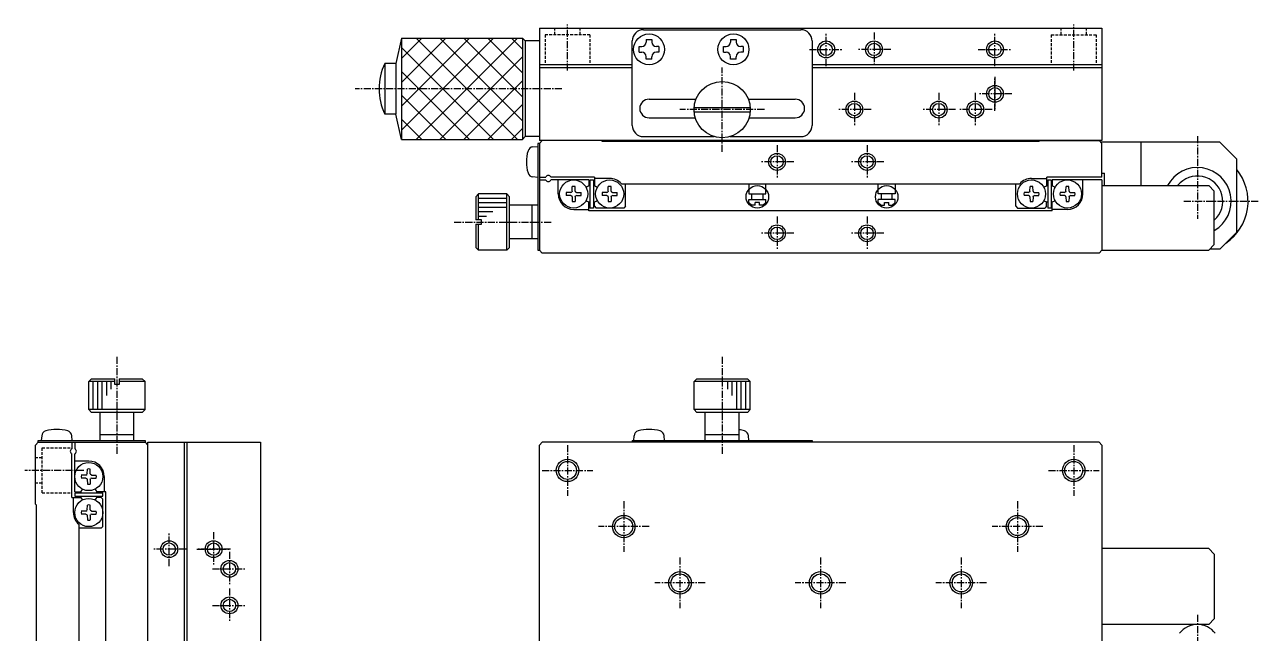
# Model space of a CAD drawing. Extents: x 794 to 1317, y -739 to -479.
# Drawn here: x 821.1 to 1040.6, y -586.8 to -478.6 of the extents above; entities that cross this region are included whole.
import ezdxf

# ---------------------------------------------------------------- set-up
doc = ezdxf.new("R2010")
doc.units = 0
doc.linetypes.add('CENTER', pattern=[2, 1.25, -0.25, 0.25, -0.25])
doc.linetypes.add('DASHED', pattern=[0.75, 0.5, -0.25])
doc.layers.get('0').update_dxf_attribs({"linetype": 'CONTINUOUS'})
doc.layers.add('CENTER', color=1, linetype='CENTER')

msp = doc.modelspace()

# ---------------------------------------------------------------- linework, layer by layer
at = {"color": 7, "linetype": 'CONTINUOUS'}
for p, q in [((912.58, -479.22), (1012.58, -479.22)), ((912.58, -479.22), (912.58, -499.22)), ((931.08, -479.52), (959.08, -479.52)), ((1012.58, -479.22), (1012.58, -499.22)), ((888.08, -481.02), (887.08, -485.52)), ((888.08, -481.02), (909.58, -481.02)), ((910.08, -481.52), (909.58, -481.02)), ((910.08, -481.52), (910.08, -498.52)), ((912.58, -481.52), (910.08, -481.52)), ((929.08, -496.52), (929.08, -481.52)), ((930.33, -483.52), (930.33, -482.52)), ((930.33, -482.52), (930.78, -482.52)), ((931.58, -481.27), (932.58, -481.27)), ((931.58, -481.27), (931.58, -481.72)), ((932.58, -481.27), (932.58, -481.72)), ((933.83, -482.52), (933.38, -482.52)), ((933.83, -482.52), (933.83, -483.52)), ((945.33, -483.52), (945.33, -482.52)), ((945.33, -482.52), (945.78, -482.52)), ((946.58, -481.27), (947.58, -481.27)), ((946.58, -481.27), (946.58, -481.72)), ((947.58, -481.27), (947.58, -481.72)), ((948.83, -482.52), (948.38, -482.52)), ((948.83, -482.52), (948.83, -483.52)), ((961.08, -481.52), (961.08, -496.52)), ((930.33, -483.52), (930.78, -483.52)), ((931.58, -484.77), (931.58, -484.32)), ((932.58, -484.77), (931.58, -484.77)), ((932.58, -484.77), (932.58, -484.32)), ((933.83, -483.52), (933.38, -483.52)), ((945.33, -483.52), (945.78, -483.52)), ((946.58, -484.77), (946.58, -484.32)), ((947.58, -484.77), (946.58, -484.77)), ((947.58, -484.77), (947.58, -484.32)), ((948.83, -483.52), (948.38, -483.52)), ((887.08, -485.52), (885.08, -485.52)), ((887.08, -485.52), (887.08, -494.52)), ((912.58, -485.72), (929.08, -485.72)), ((912.58, -486.22), (929.08, -486.22)), ((961.08, -485.72), (1012.58, -485.72)), ((961.08, -486.22), (1012.58, -486.22)), ((932.08, -491.87), (940.43, -491.87)), ((940.09, -493.32), (950.06, -493.32)), ((949.72, -491.87), (958.08, -491.87)), ((887.08, -494.52), (885.08, -494.52)), ((888.08, -499.02), (887.08, -494.52)), ((932.08, -495.17), (940.29, -495.17)), ((940.09, -494.12), (950.06, -494.12)), ((949.86, -495.17), (958.08, -495.17)), ((888.08, -499.02), (909.58, -499.02)), ((910.08, -498.52), (909.58, -499.02)), ((912.58, -498.52), (910.08, -498.52)), ((911.43, -500.35), (912.28, -500.27)), ((912.58, -499.72), (912.28, -499.72)), ((912.28, -499.72), (912.28, -518.72)), ((1012.58, -499.22), (912.58, -499.22)), ((912.58, -499.72), (913.08, -499.22)), ((912.58, -499.72), (912.58, -518.72)), ((923.58, -499.22), (913.08, -499.22)), ((923.78, -499.42), (923.58, -499.22)), ((1001.37, -499.42), (923.78, -499.42)), ((931.08, -498.52), (943.68, -498.52)), ((946.48, -498.52), (959.08, -498.52)), ((1001.37, -499.42), (1001.57, -499.22)), ((1001.57, -499.22), (1012.07, -499.22)), ((1012.58, -499.72), (1012.08, -499.22)), ((1033.58, -499.52), (1012.38, -499.52)), ((1012.58, -505.72), (1012.58, -499.72)), ((1019.58, -507.22), (1019.58, -499.52)), ((1036.58, -502.52), (1033.58, -499.52)), ((1036.58, -515.52), (1036.58, -502.52)), ((912.28, -505.77), (911.43, -505.7)), ((912.58, -505.72), (913.73, -505.72)), ((912.58, -506.22), (913.73, -506.22)), ((922.38, -505.72), (914.64, -505.72)), ((921.38, -506.22), (914.64, -506.22)), ((915.93, -508.72), (915.93, -506.22)), ((921.38, -506.22), (921.38, -507.31)), ((921.58, -506.22), (922.18, -506.22)), ((921.58, -506.22), (921.58, -511.22)), ((922.18, -506.22), (922.18, -511.22)), ((922.38, -505.72), (922.38, -507.31)), ((925.08, -505.97), (922.38, -505.97)), ((927.16, -506.92), (997.99, -506.92)), ((927.88, -510.92), (927.88, -506.92)), ((949.83, -506.92), (949.83, -508.72)), ((952.83, -508.72), (952.83, -506.92)), ((972.83, -508.72), (972.83, -506.92)), ((975.83, -506.92), (975.83, -508.72)), ((997.27, -510.92), (997.27, -506.92)), ((1000.07, -505.97), (1002.77, -505.97)), ((1002.77, -505.72), (1002.77, -507.31)), ((1012.58, -505.72), (1002.78, -505.72)), ((1002.97, -506.22), (1003.57, -506.22)), ((1002.97, -506.22), (1002.97, -511.22)), ((1003.57, -506.22), (1003.57, -511.22)), ((1003.77, -506.22), (1003.77, -507.31)), ((1012.58, -506.22), (1003.78, -506.22)), ((1009.22, -508.72), (1009.22, -506.22)), ((1012.58, -505.02), (1013.08, -505.02)), ((1012.58, -506.22), (1012.58, -518.72)), ((1013.08, -507.22), (1013.08, -505.02)), ((901.78, -508.72), (901.28, -509.22)), ((901.28, -509.22), (901.28, -513.32)), ((906.78, -508.72), (901.78, -508.72)), ((907.28, -509.22), (906.78, -508.72)), ((907.28, -518.22), (907.28, -509.22)), ((918.2, -508.45), (917.35, -508.46)), ((918.2, -509), (917.35, -508.98)), ((918.2, -508.45), (918.33, -508.39)), ((918.2, -509), (918.33, -509.06)), ((918.4, -508.22), (918.33, -508.39)), ((918.4, -509.22), (918.33, -509.06)), ((918.4, -508.22), (918.42, -507.4)), ((918.4, -509.22), (918.42, -510.05)), ((918.95, -508.22), (918.94, -507.4)), ((918.95, -509.22), (918.94, -510.05)), ((918.95, -508.22), (919.03, -508.39)), ((918.95, -509.22), (919.03, -509.06)), ((919.16, -508.45), (919.03, -508.39)), ((919.16, -509), (919.03, -509.06)), ((919.16, -508.45), (920, -508.46)), ((919.16, -509), (920, -508.98)), ((924.6, -508.45), (923.75, -508.46)), ((924.6, -509), (923.75, -508.98)), ((924.6, -508.45), (924.73, -508.39)), ((924.6, -509), (924.73, -509.06)), ((924.8, -508.22), (924.73, -508.39)), ((924.8, -509.22), (924.73, -509.06)), ((924.8, -508.22), (924.82, -507.4)), ((924.8, -509.22), (924.82, -510.05)), ((925.35, -508.22), (925.34, -507.4)), ((925.35, -509.22), (925.34, -510.05)), ((925.35, -508.22), (925.43, -508.39)), ((925.35, -509.22), (925.43, -509.06)), ((925.56, -508.45), (925.43, -508.39)), ((925.56, -509), (925.43, -509.06)), ((925.56, -508.45), (926.4, -508.46)), ((925.56, -509), (926.4, -508.98)), ((949.83, -508.72), (952.83, -508.72)), ((950.33, -509.72), (950.33, -508.72)), ((952.33, -508.72), (952.33, -509.72)), ((975.83, -508.72), (972.83, -508.72)), ((973.33, -508.72), (973.33, -509.72)), ((975.33, -509.72), (975.33, -508.72)), ((999.59, -508.45), (998.75, -508.46)), ((999.59, -509), (998.75, -508.98)), ((999.59, -508.45), (999.73, -508.39)), ((999.59, -509), (999.73, -509.06)), ((999.8, -508.22), (999.73, -508.39)), ((999.8, -509.22), (999.73, -509.06)), ((999.8, -508.22), (999.81, -507.4)), ((999.8, -509.22), (999.81, -510.05)), ((1000.35, -508.22), (1000.33, -507.4)), ((1000.35, -509.22), (1000.33, -510.05)), ((1000.35, -508.22), (1000.42, -508.39)), ((1000.35, -509.22), (1000.42, -509.06)), ((1000.55, -508.45), (1000.42, -508.39)), ((1000.55, -509), (1000.42, -509.06)), ((1000.55, -508.45), (1001.4, -508.46)), ((1000.55, -509), (1001.4, -508.98)), ((1005.99, -508.45), (1005.15, -508.46)), ((1005.99, -509), (1005.15, -508.98)), ((1005.99, -508.45), (1006.13, -508.39)), ((1005.99, -509), (1006.13, -509.06)), ((1006.2, -508.22), (1006.13, -508.39)), ((1006.2, -509.22), (1006.13, -509.06)), ((1006.2, -508.22), (1006.21, -507.4)), ((1006.2, -509.22), (1006.21, -510.05)), ((1006.75, -508.22), (1006.73, -507.4)), ((1006.75, -509.22), (1006.73, -510.05)), ((1006.75, -508.22), (1006.82, -508.39)), ((1006.75, -509.22), (1006.82, -509.06)), ((1006.95, -508.45), (1006.82, -508.39)), ((1006.95, -509), (1006.82, -509.06)), ((1006.95, -508.45), (1007.8, -508.46)), ((1006.95, -509), (1007.8, -508.98)), ((1012.58, -507.22), (1031.58, -507.22)), ((1032.58, -508.22), (1031.58, -507.22)), ((1032.58, -517.72), (1032.58, -508.22)), ((912.28, -510.72), (907.28, -510.72)), ((911.28, -516.72), (911.28, -510.72)), ((921.38, -511.72), (921.38, -510.14)), ((922.18, -511.22), (921.58, -511.22)), ((922.38, -510.92), (922.38, -510.14)), ((922.38, -510.92), (922.68, -511.22)), ((927.58, -511.22), (922.68, -511.22)), ((927.88, -510.92), (927.58, -511.22)), ((949.83, -510.22), (949.83, -509.72)), ((949.83, -509.72), (952.83, -509.72)), ((949.83, -510.22), (950.33, -510.72)), ((950.93, -510.72), (950.33, -510.72)), ((951.73, -510.22), (950.93, -510.22)), ((950.93, -510.72), (950.93, -510.22)), ((951.73, -510.72), (951.73, -510.22)), ((952.33, -510.72), (951.73, -510.72)), ((952.83, -510.22), (952.33, -510.72)), ((952.83, -510.22), (952.83, -509.72)), ((972.83, -510.22), (972.83, -509.72)), ((975.83, -509.72), (972.83, -509.72)), ((972.83, -510.22), (973.33, -510.72)), ((973.33, -510.72), (973.93, -510.72)), ((973.93, -510.72), (973.93, -510.22)), ((973.93, -510.22), (974.73, -510.22)), ((974.73, -510.72), (974.73, -510.22)), ((974.73, -510.72), (975.33, -510.72)), ((975.83, -510.22), (975.33, -510.72)), ((975.83, -510.22), (975.83, -509.72)), ((997.27, -510.92), (997.57, -511.22)), ((997.57, -511.22), (1002.47, -511.22)), ((1002.77, -510.92), (1002.47, -511.22)), ((1002.77, -510.92), (1002.77, -510.14)), ((1003.57, -511.22), (1002.97, -511.22)), ((1003.77, -511.72), (1003.77, -510.14)), ((902.28, -513.32), (901.28, -513.32)), ((902.28, -514.12), (902.28, -513.32)), ((918.68, -511.47), (921.38, -511.47)), ((1003.77, -511.72), (921.38, -511.72)), ((1006.47, -511.47), (1003.77, -511.47)), ((901.28, -514.12), (902.28, -514.12)), ((901.28, -514.12), (901.28, -518.22)), ((1033.58, -518.52), (1036.58, -515.52)), ((912.28, -516.72), (907.28, -516.72)), ((1031.58, -518.72), (1032.58, -517.72)), ((901.28, -518.22), (901.78, -518.72)), ((906.78, -518.72), (901.78, -518.72)), ((906.78, -518.72), (907.28, -518.22)), ((912.28, -518.72), (912.58, -518.72)), ((912.58, -518.72), (913.08, -519.22)), ((1012.08, -519.22), (913.08, -519.22)), ((1012.58, -518.72), (1012.08, -519.22)), ((1012.58, -518.72), (1031.58, -518.72)), ((1033.58, -518.52), (1031.78, -518.52)), ((832.47, -542.07), (832.97, -541.57)), ((832.47, -547.07), (832.47, -542.07)), ((832.97, -541.57), (837.07, -541.57)), ((837.07, -542.57), (837.07, -541.57)), ((837.87, -541.57), (837.87, -542.57)), ((837.87, -541.57), (841.97, -541.57)), ((841.97, -541.57), (842.47, -542.07)), ((842.47, -547.07), (842.47, -542.07)), ((837.87, -542.57), (837.07, -542.57)), ((832.97, -547.57), (832.47, -547.07)), ((841.97, -547.57), (832.97, -547.57)), ((834.47, -552.57), (834.47, -547.57)), ((840.47, -552.57), (840.47, -547.57)), ((842.47, -547.07), (841.97, -547.57)), ((823.47, -552.87), (822.97, -553.37)), ((823.47, -552.87), (823.47, -552.57)), ((823.47, -552.57), (842.47, -552.57)), ((823.47, -552.87), (842.47, -552.87)), ((824.09, -551.72), (824.02, -552.57)), ((829.52, -552.57), (829.44, -551.72)), ((829.47, -552.87), (829.47, -554.02)), ((829.97, -552.87), (829.97, -554.02)), ((840.47, -551.57), (834.47, -551.57)), ((842.47, -552.57), (842.47, -552.87)), ((842.47, -552.87), (842.97, -553.37)), ((842.97, -652.87), (842.97, -552.87)), ((842.97, -552.87), (862.97, -552.87)), ((849.47, -604.37), (849.47, -552.87)), ((849.97, -604.37), (849.97, -552.87)), ((862.97, -552.87), (862.97, -652.87)), ((822.97, -563.87), (822.97, -553.37)), ((829.47, -562.68), (829.47, -554.93)), ((829.97, -561.68), (829.97, -554.93)), ((842.97, -652.37), (842.97, -553.37)), ((832.47, -556.22), (829.97, -556.22)), ((831.97, -558.7), (831.14, -558.71)), ((831.97, -559.24), (831.14, -559.23)), ((831.97, -558.7), (832.13, -558.62)), ((831.97, -559.24), (832.13, -559.32)), ((832.19, -558.49), (832.13, -558.62)), ((832.19, -559.45), (832.13, -559.32)), ((832.19, -558.49), (832.21, -557.64)), ((832.19, -559.45), (832.21, -560.29)), ((832.74, -558.49), (832.73, -557.64)), ((832.74, -559.45), (832.73, -560.29)), ((832.74, -558.49), (832.8, -558.62)), ((832.74, -559.45), (832.8, -559.32)), ((832.97, -558.7), (832.8, -558.62)), ((832.97, -559.24), (832.8, -559.32)), ((832.97, -558.7), (833.79, -558.71)), ((832.97, -559.24), (833.79, -559.23)), ((835.22, -558.97), (835.22, -561.67)), ((829.97, -561.67), (831.05, -561.67)), ((829.97, -561.87), (829.97, -562.47)), ((829.97, -561.87), (834.97, -561.87)), ((835.47, -561.67), (833.88, -561.67)), ((834.97, -562.47), (834.97, -561.87)), ((835.47, -644.06), (835.47, -561.67)), ((823.17, -564.07), (822.97, -563.87)), ((823.17, -641.66), (823.17, -564.07)), ((829.47, -562.67), (831.05, -562.67)), ((829.72, -565.37), (829.72, -562.67)), ((829.97, -562.47), (834.97, -562.47)), ((832.19, -564.89), (832.21, -564.04)), ((832.74, -564.89), (832.73, -564.04)), ((834.67, -562.67), (833.88, -562.67)), ((834.67, -562.67), (834.97, -562.97)), ((834.97, -567.87), (834.97, -562.97)), ((831.97, -565.1), (831.14, -565.11)), ((831.97, -565.64), (831.14, -565.63)), ((831.97, -565.1), (832.13, -565.02)), ((831.97, -565.64), (832.13, -565.72)), ((832.19, -564.89), (832.13, -565.02)), ((832.19, -565.85), (832.13, -565.72)), ((832.19, -565.85), (832.21, -566.69)), ((832.74, -565.85), (832.73, -566.69)), ((832.74, -564.89), (832.8, -565.02)), ((832.74, -565.85), (832.8, -565.72)), ((832.97, -565.1), (832.8, -565.02)), ((832.97, -565.64), (832.8, -565.72)), ((832.97, -565.1), (833.79, -565.11)), ((832.97, -565.64), (833.79, -565.63)), ((830.67, -567.45), (830.67, -638.28)), ((834.67, -568.17), (830.67, -568.17)), ((834.67, -568.17), (834.97, -567.87))]:
    msp.add_line(p, q, dxfattribs=at)
at = {"color": 3, "linetype": 'DASHED'}
for p, q in [((913.58, -480.42), (913.58, -485.72)), ((921.58, -480.42), (913.58, -480.42)), ((915.33, -480.42), (915.33, -479.22)), ((919.83, -480.42), (919.83, -479.22)), ((921.58, -480.42), (921.58, -485.72)), ((1003.58, -480.42), (1003.58, -485.72)), ((1003.58, -480.42), (1011.58, -480.42)), ((1005.33, -480.42), (1005.33, -479.22)), ((1009.83, -480.42), (1009.83, -479.22)), ((1011.58, -480.42), (1011.58, -485.72)), ((824.17, -553.87), (829.47, -553.87)), ((824.17, -561.87), (824.17, -553.87)), ((824.17, -555.62), (822.97, -555.62)), ((824.17, -560.12), (822.97, -560.12)), ((824.17, -561.87), (829.47, -561.87))]:
    msp.add_line(p, q, dxfattribs=at)
at = {"color": 3, "linetype": 'CONTINUOUS'}
for p, q in [((888.08, -481.02), (888.08, -499.02)), ((888.08, -484.64), (891.7, -481.02)), ((888.08, -488.88), (895.94, -481.02)), ((888.08, -493.12), (900.18, -481.02)), ((888.08, -497.37), (904.42, -481.02)), ((904.42, -499.02), (888.08, -482.68)), ((890.67, -499.02), (908.67, -481.02)), ((908.67, -499.02), (890.67, -481.02)), ((909.58, -495.69), (894.91, -481.02)), ((909.58, -491.45), (899.15, -481.02)), ((909.58, -487.2), (903.4, -481.02)), ((909.58, -482.96), (907.64, -481.02)), ((909.58, -481.02), (909.58, -499.02)), ((894.91, -499.02), (909.58, -484.35)), ((885.08, -485.52), (885.08, -494.52)), ((900.18, -499.02), (888.08, -486.92)), ((899.15, -499.02), (909.58, -488.59)), ((895.94, -499.02), (888.08, -491.16)), ((903.4, -499.02), (909.58, -492.84)), ((891.7, -499.02), (888.08, -495.4)), ((907.64, -499.02), (909.58, -497.08)), ((901.78, -513.32), (901.78, -508.72)), ((906.78, -518.72), (906.78, -508.72)), ((906.78, -509.52), (901.78, -509.52)), ((906.78, -510.32), (901.78, -510.32)), ((906.78, -511.12), (901.78, -511.12)), ((904.28, -511.92), (901.78, -511.92)), ((903.15, -512.72), (901.78, -512.72)), ((901.78, -518.72), (901.78, -514.12)), ((837.07, -542.07), (832.47, -542.07)), ((833.27, -547.07), (833.27, -542.07)), ((834.07, -547.07), (834.07, -542.07)), ((834.87, -547.07), (834.87, -542.07)), ((835.67, -544.57), (835.67, -542.07)), ((836.47, -543.44), (836.47, -542.07)), ((842.47, -542.07), (837.87, -542.07)), ((950.08, -542.07), (940.08, -542.07)), ((946.08, -543.44), (946.08, -542.07)), ((946.88, -544.57), (946.88, -542.07)), ((947.68, -547.07), (947.68, -542.07)), ((948.48, -547.07), (948.48, -542.07)), ((949.28, -547.07), (949.28, -542.07)), ((842.47, -547.07), (832.47, -547.07)), ((950.08, -547.07), (940.08, -547.07))]:
    msp.add_line(p, q, dxfattribs=at)
for p, q in [((940.08, -542.07), (940.58, -541.57)), ((940.08, -547.07), (940.08, -542.07)), ((940.58, -541.57), (949.58, -541.57)), ((949.58, -541.57), (950.08, -542.07)), ((950.08, -547.07), (950.08, -542.07)), ((940.58, -547.57), (940.08, -547.07)), ((949.58, -547.57), (940.58, -547.57)), ((942.08, -552.57), (942.08, -547.57)), ((948.08, -552.57), (948.08, -547.57)), ((950.08, -547.07), (949.58, -547.57)), ((912.58, -553.37), (913.08, -552.87)), ((1012.08, -552.87), (913.08, -552.87)), ((929.08, -552.57), (961.08, -552.57)), ((929.08, -552.57), (929.08, -552.87)), ((929.4, -551.72), (929.33, -552.57)), ((934.83, -552.57), (934.75, -551.72)), ((948.08, -551.57), (942.08, -551.57)), ((949.83, -552.57), (949.75, -551.72)), ((961.08, -552.57), (961.08, -552.87)), ((1012.58, -553.37), (1012.08, -552.87)), ((912.58, -652.37), (912.58, -553.37)), ((1012.58, -553.37), (1012.58, -652.37)), ((1031.58, -571.77), (1012.58, -571.77)), ((1032.58, -572.77), (1031.58, -571.77)), ((1032.58, -572.77), (1032.58, -584.27)), ((1031.58, -585.27), (1012.58, -585.27)), ((1031.58, -585.27), (1032.58, -584.27))]:
    msp.add_line(p, q)
at = {"color": 7, "linetype": 'CONTINUOUS'}
for centre, radius in [((932.08, -483.02), 2.75), ((947.08, -483.02), 2.75), ((963.58, -483.02), 1.1), ((972.08, -483.02), 1.1), ((993.58, -483.02), 1.1), ((945.08, -493.72), 5), ((993.58, -490.92), 1.1), ((968.58, -493.72), 1.1), ((983.58, -493.72), 1.1), ((990.08, -493.72), 1.1), ((954.83, -503.02), 1.1), ((970.83, -503.02), 1.1), ((918.68, -508.72), 2.5), ((925.08, -508.72), 2.5), ((1000.07, -508.72), 2.5), ((1006.47, -508.72), 2.5), ((954.83, -515.72), 1.1), ((970.83, -515.72), 1.1), ((832.47, -558.97), 2.5), ((832.47, -565.37), 2.5), ((846.77, -571.87), 1.1), ((854.66, -571.87), 1.1), ((857.47, -575.37), 1.1), ((857.47, -581.87), 1.1)]:
    msp.add_circle(centre, radius, dxfattribs=at)
at = {"color": 3, "linetype": 'CONTINUOUS'}
for centre, radius in [((963.58, -483.02), 1.5), ((972.08, -483.02), 1.5), ((993.58, -483.02), 1.5), ((993.58, -490.92), 1.5), ((968.58, -493.72), 1.5), ((983.58, -493.72), 1.5), ((990.08, -493.72), 1.5), ((954.83, -503.02), 1.5), ((970.83, -503.02), 1.5), ((951.33, -509.22), 2), ((974.33, -509.22), 2), ((954.83, -515.72), 1.5), ((970.83, -515.72), 1.5), ((917.58, -557.87), 2), ((1007.58, -557.87), 2), ((927.58, -567.87), 2), ((997.58, -567.87), 2), ((846.77, -571.87), 1.5), ((854.66, -571.87), 1.5), ((857.47, -575.37), 1.5), ((937.58, -577.87), 2), ((962.58, -577.87), 2), ((987.58, -577.87), 2), ((857.47, -581.87), 1.5)]:
    msp.add_circle(centre, radius, dxfattribs=at)
for centre in [(917.58, -557.87), (1007.58, -557.87), (927.58, -567.87), (997.58, -567.87), (937.58, -577.87), (962.58, -577.87), (987.58, -577.87)]:
    msp.add_circle(centre, 1.6)
at = {"color": 7, "linetype": 'CONTINUOUS'}
for centre, radius, start, end in [((931.08, -481.52), 2, 90, 180), ((959.08, -481.52), 2, 0, 90), ((930.78, -481.72), 0.8, 270, 0), ((933.38, -481.72), 0.8, 180, 270), ((945.78, -481.72), 0.8, 270, 0), ((948.38, -481.72), 0.8, 180, 270), ((930.78, -484.32), 0.8, 0, 90), ((933.38, -484.32), 0.8, 90, 180), ((945.78, -484.32), 0.8, 0, 90), ((948.38, -484.32), 0.8, 90, 180), ((894.7, -490.02), 10.62, 154.9424, 205.0576), ((932.08, -493.52), 1.65, 90, 270), ((958.08, -493.52), 1.65, 270, 90), ((931.08, -496.52), 2, 180, 270), ((959.08, -496.52), 2, 270, 0), ((911.52, -501.34), 1, 95, 163.743), ((917.28, -503.02), 7, 163.743, 196.257), ((1029.58, -510.02), 6, 300, 152.1819), ((1029.58, -510.02), 9, 304.1406, 38.9425), ((911.52, -504.7), 1, 196.257, 265), ((914.18, -505.92), 0.5, 23.5781, 156.4218), ((914.18, -506.02), 0.5, 203.5781, 336.4218), ((925.08, -508.72), 2.75, 40.8851, 90), ((1000.07, -508.72), 2.75, 90, 139.1149), ((1029.58, -510.02), 4.5, 311.8103, 141.5214), ((918.68, -508.72), 2.75, 180, 270), ((918.68, -508.72), 1.35, 168.8959, 191.1041), ((918.68, -508.72), 1.35, 78.8959, 101.1041), ((918.68, -508.72), 1.35, 348.8959, 11.1041), ((921.88, -508.72), 1.5, 101.537, 130.5416), ((921.88, -508.72), 1.5, 49.4584, 78.463), ((925.08, -508.72), 1.35, 168.8959, 191.1041), ((925.08, -508.72), 1.35, 78.8959, 101.1041), ((925.08, -508.72), 1.35, 348.8959, 11.1041), ((1000.07, -508.72), 1.35, 168.8959, 191.1041), ((1000.07, -508.72), 1.35, 78.8959, 101.1041), ((1000.07, -508.72), 1.35, 348.8959, 11.1041), ((1003.27, -508.72), 1.5, 101.537, 130.5416), ((1003.27, -508.72), 1.5, 49.4584, 78.463), ((1006.47, -508.72), 1.35, 168.8959, 191.1041), ((1006.47, -508.72), 1.35, 78.8959, 101.1041), ((1006.47, -508.72), 2.75, 270, 0), ((1006.47, -508.72), 1.35, 348.8959, 11.1041), ((918.68, -508.72), 1.35, 258.8959, 281.1041), ((921.88, -508.72), 1.5, 229.4584, 258.4631), ((921.88, -508.72), 1.5, 281.537, 310.5416), ((925.08, -508.72), 1.35, 258.8959, 281.1041), ((1000.07, -508.72), 1.35, 258.8959, 281.1041), ((1003.27, -508.72), 1.5, 229.4584, 258.4631), ((1003.27, -508.72), 1.5, 281.537, 310.5416), ((1006.47, -508.72), 1.35, 258.8959, 281.1041), ((825.09, -551.81), 1, 106.257, 175), ((826.77, -557.57), 7, 73.743, 106.257), ((828.45, -551.81), 1, 5, 73.743), ((829.67, -554.48), 0.5, 113.5782, 246.4219), ((829.77, -554.48), 0.5, 293.5782, 66.4219), ((832.47, -558.97), 2.75, 0, 90), ((832.47, -558.97), 1.35, 168.8959, 191.1041), ((832.47, -558.97), 1.35, 78.8959, 101.1041), ((832.47, -558.97), 1.35, 348.8959, 11.1041), ((832.47, -562.17), 1.5, 139.4584, 168.463), ((832.47, -558.97), 1.35, 258.8959, 281.1041), ((832.47, -562.17), 1.5, 11.5369, 40.5416), ((832.47, -562.17), 1.5, 191.537, 220.5416), ((832.47, -565.37), 1.35, 78.8959, 101.1041), ((832.47, -562.17), 1.5, 319.4584, 348.463), ((832.47, -565.37), 2.75, 180, 229.1149), ((832.47, -565.37), 1.35, 168.8959, 191.1041), ((832.47, -565.37), 1.35, 348.8959, 11.1041), ((832.47, -565.37), 1.35, 258.8959, 281.1041)]:
    msp.add_arc(centre, radius, start, end, dxfattribs=at)
for centre, radius, start, end in [((930.4, -551.81), 1, 106.257, 175), ((932.08, -557.57), 7, 73.743, 106.257), ((933.76, -551.81), 1, 5, 73.743), ((947.08, -557.57), 7, 73.743, 81.7868), ((948.76, -551.81), 1, 5, 73.743), ((1029.58, -589.27), 4, 37.4626, 142.5374)]:
    msp.add_arc(centre, radius, start, end)
at = {"layer": 'CENTER', "color": 1, "linetype": 'CENTER'}
for p, q in [((917.58, -486.78), (917.58, -478.62)), ((963.58, -486.02), (963.58, -480.02)), ((972.08, -480.02), (972.08, -486.02)), ((993.58, -486.02), (993.58, -480.02)), ((1007.58, -486.78), (1007.58, -478.62)), ((960.58, -483.02), (966.58, -483.02)), ((975.08, -483.02), (969.08, -483.02)), ((990.58, -483.02), (996.58, -483.02)), ((945.08, -501.22), (945.08, -486.22)), ((993.58, -493.92), (993.58, -487.92)), ((993.58, -493.92), (993.58, -487.92)), ((993.58, -487.92), (993.58, -493.92)), ((916.6, -490.02), (879.82, -490.02)), ((968.58, -490.72), (968.58, -496.72)), ((983.58, -490.72), (983.58, -496.72)), ((990.08, -490.72), (990.08, -496.72)), ((996.58, -490.92), (990.58, -490.92)), ((996.58, -490.92), (990.58, -490.92)), ((952.58, -493.72), (937.58, -493.72)), ((971.58, -493.72), (965.58, -493.72)), ((986.58, -493.72), (980.58, -493.72)), ((993.08, -493.72), (987.08, -493.72)), ((954.83, -500.02), (954.83, -506.02)), ((970.83, -500.02), (970.83, -506.02)), ((1029.58, -498.46), (1029.58, -513.12)), ((957.83, -503.02), (951.83, -503.02)), ((973.83, -503.02), (967.83, -503.02)), ((1027.14, -510.02), (1040.58, -510.02)), ((954.83, -512.72), (954.83, -518.72)), ((970.83, -512.72), (970.83, -518.72)), ((897.41, -513.72), (914.67, -513.72)), ((957.83, -515.72), (951.83, -515.72)), ((973.83, -515.72), (967.83, -515.72)), ((837.47, -537.7), (837.47, -554.96)), ((945.08, -537.7), (945.08, -554.96)), ((917.58, -553.37), (917.58, -562.37)), ((1007.58, -553.37), (1007.58, -562.37)), ((831.58, -557.86), (821.07, -557.86)), ((913.08, -557.87), (922.08, -557.87)), ((1003.08, -557.87), (1012.08, -557.87)), ((927.58, -563.37), (927.58, -572.37)), ((997.58, -563.37), (997.58, -572.37)), ((932.08, -567.87), (923.08, -567.87)), ((1002.08, -567.87), (993.08, -567.87)), ((846.77, -574.87), (846.77, -568.87)), ((854.66, -568.87), (854.66, -574.87)), ((854.66, -568.87), (854.66, -574.87)), ((849.77, -571.87), (843.77, -571.87)), ((857.66, -571.87), (851.66, -571.87)), ((857.66, -571.87), (851.66, -571.87)), ((851.66, -571.87), (857.66, -571.87)), ((857.47, -572.37), (857.47, -578.37)), ((937.58, -573.37), (937.58, -582.37)), ((962.58, -573.37), (962.58, -582.37)), ((987.58, -573.37), (987.58, -582.37)), ((854.47, -575.37), (860.47, -575.37)), ((857.47, -578.87), (857.47, -584.87)), ((942.08, -577.87), (933.08, -577.87)), ((967.08, -577.87), (958.08, -577.87)), ((992.08, -577.87), (983.08, -577.87)), ((854.47, -581.87), (860.47, -581.87)), ((1029.58, -583.54), (1029.58, -685.63))]:
    msp.add_line(p, q, dxfattribs=at)

doc.saveas('drawing.dxf')
